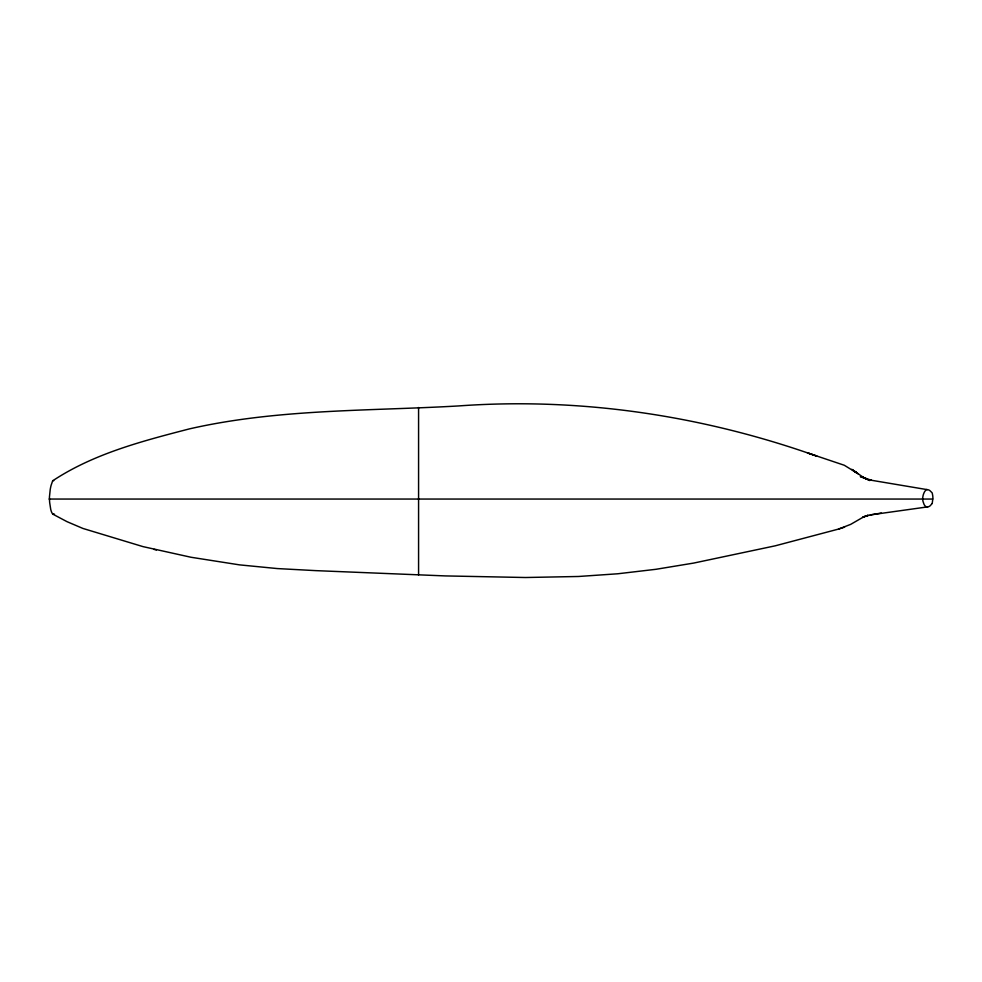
<?xml version="1.0" encoding="UTF-8"?>
<svg xmlns="http://www.w3.org/2000/svg" width="982" height="982" viewBox="0 0 982 982"><rect width="100%" height="100%" fill="white"/><g stroke="black" fill="none" stroke-linecap="round" stroke-linejoin="round"><path stroke-width="1.47" d="M932.225 503.349L932.9 498.34A13.969 8.126 -90 0 0 932.728 495.689L932.299 493.369A1.768 1.031 -90 0 0 931.955 492.645L929.905 490.644A12.889 7.488 -90 0 0 928.297 489.822L870.764 480.149L871.513 480.321C844.09 470.93 877.356 482.874 864.221 477.964L867.069 479.118M932.053 503.705L929.979 505.951A13.355 7.758 90 0 1 927.732 506.872L870.236 514.924L881.296 513.058M52.819 480.726C93.732 453.647 142.427 441.053 189.416 428.888C277.697 408.733 368.901 411.139 458.803 405.922C580.252 397.182 702.314 415.447 816.889 456.151L807.413 452.862L844.299 465.259L856.795 472.931L851.775 469.322M54.489 514.138L52.868 514.175L67.058 521.688L82.93 528.451L142.991 546.618L191.036 557.26L239.534 564.871L277.305 568.566L315.688 570.628L445.3 575.918L525.468 577.514L578.521 576.483L617.678 573.783L655.988 569.29L693.734 563.067L775.179 545.832L838.567 529.065L850.67 524.376L863.608 516.913L862.626 517.416L868.162 515.231L863.927 516.728L871.071 514.777M838.567 529.065L844.594 527.162M927.732 506.872L926.345 506.822M49.1 499.052L922.331 499.052M923.19 499.052L932.679 499.052M927.278 489.625L926.554 489.588A1.768 1.031 90 0 0 926.051 489.797L924.663 491.614A12.766 7.426 -90 0 0 923.129 495.382L922.663 497.948A1.768 1.031 90 0 0 922.638 498.377A10.593 6.162 90 0 0 923.031 501.483L924.037 504.355A8.286 4.812 -90 0 0 925.326 506.135L926.161 506.749M53.728 480.701L53.053 480.615A3.449 0.957 -90 0 0 52.586 481.033L51.064 485.464A25.188 6.96 -90 0 0 50.217 489.588L49.456 496.917A3.449 0.957 90 0 0 49.444 497.739A20.72 5.732 -90 0 0 49.677 502.588L50.72 509.376A16.117 4.456 -90 0 0 51.923 512.825L52.697 514.028M154.039 549.417L156.396 549.957M864.639 478.124L865.449 478.504M863.129 477.227L869.807 480.529L864.381 478.025L853.272 470.488L858.44 473.95M852.523 469.862L857.617 473.41M418.577 407.505L418.577 575.01"/></g></svg>
